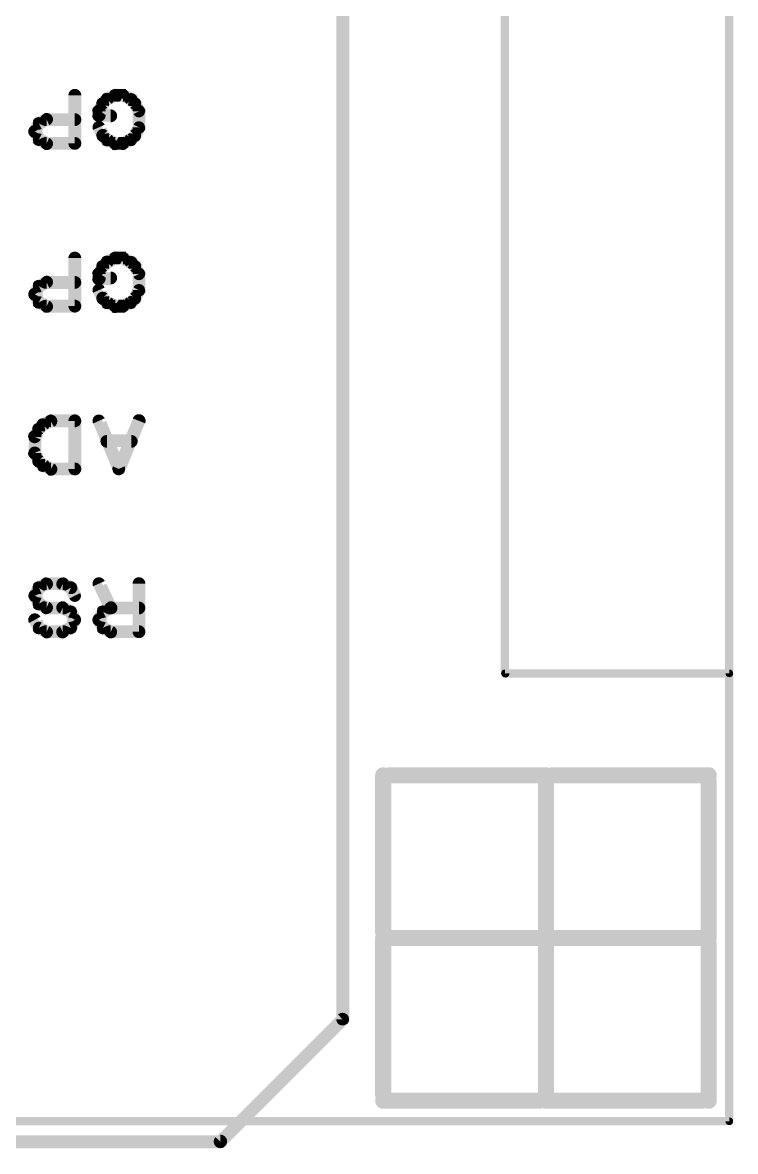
# Model space of a CAD drawing. Extents: x -1.7 to 62.6, y -2.2 to 33.2.
# Drawn here: x 51.52 to 62.64, y -2.06 to 15.56 of the extents above; entities that cross this region are included whole.
import ezdxf

# ---------------------------------------------------------------- set-up
doc = ezdxf.new("R2010")
doc.units = 0
doc.layers.add('_BOARD', color=254, linetype='CONTINUOUS')
doc.layers.add('TOP_SILK', color=1, linetype='CONTINUOUS')

msp = doc.modelspace()

# ---------------------------------------------------------------- linework, layer by layer
at = {"layer": '_BOARD', "color": 3}
msp.add_lwpolyline([(-1.59, -1.59, 0.13, 0.13, 0), (62.55, -1.59, 0, 0, 0), (62.55, -1.59, 0.06, 0.06, 0), (62.55, -1.62, 0.06, 0.06, 1), (62.55, -1.56, 0, 0, 0), (62.52, -1.59, 0.06, 0.06, 1), (62.58, -1.59, 0, 0, 0), (62.55, -1.59, 0, 0, 0), (62.55, -1.59, 0.13, 0.13, 0), (62.55, 32.07, 0, 0, 0), (62.55, 32.07, 0.06, 0.06, 0), (62.58, 32.07, 0.06, 0.06, 1), (62.52, 32.07, 0, 0, 0), (62.55, 32.04, 0.06, 0.06, 1), (62.55, 32.1, 0, 0, 0), (62.55, 32.07, 0, 0, 0), (62.55, 32.07, 0.13, 0.13, 0), (-1.59, 32.07, 0.13, 0.13, 0)], format="xyseb", dxfattribs=at)
at = {"layer": 'TOP_SILK', "color": 2}
for points in [[(56.52, 26.04, 0.2, 0.2, 0), (56.52, 0, 0, 0, 0), (56.52, 0, 0.1, 0.1, 0), (56.47, 0, 0.1, 0.1, 1), (56.56, 0, 0, 0, 0), (56.48, 0.04, 0.1, 0.1, -1), (56.55, -0.04, 0, 0, 0), (56.52, 0, 0, 0, 0), (56.52, 0, 0.2, 0.2, 0), (54.61, -1.91, 0, 0, 0), (54.61, -1.91, 0.1, 0.1, 0), (54.65, -1.94, 0.1, 0.1, -1), (54.57, -1.87, 0, 0, 0), (54.61, -1.85, 0.1, 0.1, -1), (54.61, -1.96, 0, 0, 0), (54.61, -1.91, 0, 0, 0), (54.61, -1.91, 0.2, 0.2, 0), (31.75, -1.91, 0, 0, 0)], [(59.05, 25.08, 0.13, 0.13, 0), (59.05, 5.4, 0.13, 0.13, 0), (59.05, 5.4, 0, 0, 0), (59.05, 5.4, 0.06, 0.06, 0), (59.02, 5.4, 0.06, 0.06, 1), (59.09, 5.4, 0, 0, 0), (59.05, 5.43, 0.06, 0.06, 1), (59.05, 5.37, 0, 0, 0), (59.05, 5.4, 0, 0, 0), (59.05, 5.4, 0.13, 0.13, 0), (62.55, 5.4, 0, 0, 0), (62.55, 5.4, 0.06, 0.06, 0), (62.55, 5.37, 0.06, 0.06, 1), (62.55, 5.43, 0, 0, 0), (62.52, 5.4, 0.06, 0.06, 1), (62.58, 5.4, 0, 0, 0), (62.55, 5.4, 0, 0, 0), (62.55, 5.4, 0.13, 0.13, 0), (62.55, 25.08, 0, 0, 0)], [(52.39, 14.42, 0.1, 0.1, 1), (52.29, 14.42, 0, 0, 0), (52.34, 14.42, 0, 0, 0), (52.34, 14.42, 0.2, 0.2, 0), (52.34, 13.67, 0.2, 0.2, 0), (52.34, 13.67, 0, 0, 0), (52.34, 13.67, 0.1, 0.1, 0), (52.29, 13.67, 0.1, 0.1, 1), (52.39, 13.67, 0, 0, 0)], [(52.74, 14.33, 0.1, 0.1, 1), (52.81, 14.26, 0, 0, 0), (52.78, 14.29, 0, 0, 0), (52.78, 14.29, 0.2, 0.2, 0), (52.84, 14.36, 0.2, 0.2, 0), (52.84, 14.36, 0, 0, 0), (52.84, 14.36, 0.1, 0.1, 0), (52.88, 14.32, 0.1, 0.1, 1), (52.8, 14.39, 0, 0, 0)], [(52.82, 14.4, 0.1, 0.1, 1), (52.86, 14.31, 0, 0, 0), (52.84, 14.36, 0, 0, 0), (52.84, 14.36, 0.2, 0.2, 0), (52.97, 14.42, 0.2, 0.2, 0), (52.97, 14.42, 0, 0, 0), (52.97, 14.42, 0.1, 0.1, 0), (52.99, 14.37, 0.1, 0.1, 1), (52.94, 14.46, 0, 0, 0)], [(52.97, 14.47, 0.1, 0.1, 1), (52.97, 14.37, 0, 0, 0), (52.97, 14.42, 0, 0, 0), (52.97, 14.42, 0.2, 0.2, 0), (53.09, 14.42, 0.2, 0.2, 0), (53.09, 14.42, 0, 0, 0), (53.09, 14.42, 0.1, 0.1, 0), (53.09, 14.37, 0.1, 0.1, 1), (53.09, 14.47, 0, 0, 0)], [(53.11, 14.46, 0.1, 0.1, 1), (53.07, 14.37, 0, 0, 0), (53.09, 14.42, 0, 0, 0), (53.09, 14.42, 0.2, 0.2, 0), (53.22, 14.36, 0.2, 0.2, 0), (53.22, 14.36, 0, 0, 0), (53.22, 14.36, 0.1, 0.1, 0), (53.19, 14.31, 0.1, 0.1, 1), (53.24, 14.4, 0, 0, 0)], [(53.25, 14.39, 0.1, 0.1, 1), (53.18, 14.32, 0, 0, 0), (53.22, 14.36, 0, 0, 0), (53.22, 14.36, 0.2, 0.2, 0), (53.28, 14.29, 0.2, 0.2, 0), (53.28, 14.29, 0, 0, 0), (53.28, 14.29, 0.1, 0.1, 0), (53.24, 14.26, 0.1, 0.1, 1), (53.31, 14.33, 0, 0, 0)], [(52.66, 14.11, 0.1, 0.1, 1), (52.77, 14.11, 0, 0, 0), (52.72, 14.11, 0, 0, 0), (52.72, 14.11, 0.2, 0.2, 0), (52.72, 14.17, 0.2, 0.2, 0), (52.72, 14.17, 0, 0, 0), (52.72, 14.17, 0.1, 0.1, 0), (52.77, 14.17, 0.1, 0.1, 1), (52.66, 14.17, 0, 0, 0)], [(52.67, 14.19, 0.1, 0.1, 1), (52.76, 14.15, 0, 0, 0), (52.72, 14.17, 0, 0, 0), (52.72, 14.17, 0.2, 0.2, 0), (52.78, 14.29, 0.2, 0.2, 0), (52.78, 14.29, 0, 0, 0), (52.78, 14.29, 0.1, 0.1, 0), (52.82, 14.27, 0.1, 0.1, 1), (52.73, 14.31, 0, 0, 0)], [(53.32, 14.31, 0.1, 0.1, 1), (53.23, 14.27, 0, 0, 0), (53.28, 14.29, 0, 0, 0), (53.28, 14.29, 0.2, 0.2, 0), (53.34, 14.17, 0.2, 0.2, 0), (53.34, 14.17, 0, 0, 0), (53.34, 14.17, 0.1, 0.1, 0), (53.3, 14.15, 0.1, 0.1, 1), (53.38, 14.19, 0, 0, 0)], [(53.39, 14.17, 0.1, 0.1, 1), (53.29, 14.17, 0, 0, 0), (53.34, 14.17, 0, 0, 0), (53.34, 14.17, 0.2, 0.2, 0), (53.34, 13.92, 0.2, 0.2, 0), (53.34, 13.92, 0, 0, 0), (53.34, 13.92, 0.1, 0.1, 0), (53.29, 13.92, 0.1, 0.1, 1), (53.39, 13.92, 0, 0, 0)], [(51.67, 13.88, 0.1, 0.1, 1), (51.76, 13.83, 0, 0, 0), (51.72, 13.86, 0, 0, 0), (51.72, 13.86, 0.2, 0.2, 0), (51.78, 13.98, 0.2, 0.2, 0), (51.78, 13.98, 0, 0, 0), (51.78, 13.98, 0.1, 0.1, 0), (51.82, 13.96, 0.1, 0.1, 1), (51.73, 14, 0, 0, 0)], [(51.76, 14.02, 0.1, 0.1, 1), (51.8, 13.94, 0, 0, 0), (51.78, 13.98, 0, 0, 0), (51.78, 13.98, 0.2, 0.2, 0), (51.9, 14.04, 0.2, 0.2, 0), (51.9, 14.04, 0, 0, 0), (51.9, 14.04, 0.1, 0.1, 0), (51.92, 14, 0.1, 0.1, 1), (51.88, 14.09, 0, 0, 0)], [(51.9, 14.09, 0.1, 0.1, 1), (51.9, 13.99, 0, 0, 0), (51.9, 14.04, 0, 0, 0), (51.9, 14.04, 0.2, 0.2, 0), (52.34, 14.04, 0.2, 0.2, 0), (52.34, 14.04, 0, 0, 0), (52.34, 14.04, 0.1, 0.1, 0), (52.34, 13.99, 0.1, 0.1, 1), (52.34, 14.09, 0, 0, 0)], [(52.9, 14.05, 0.1, 0.1, 1), (52.9, 14.15, 0, 0, 0), (52.9, 14.11, 0, 0, 0), (52.9, 14.11, 0.2, 0.2, 0), (52.72, 14.11, 0.2, 0.2, 0), (52.72, 14.11, 0, 0, 0), (52.72, 14.11, 0.1, 0.1, 0), (52.72, 14.15, 0.1, 0.1, 1), (52.72, 14.05, 0, 0, 0)], [(51.73, 13.71, 0.1, 0.1, 1), (51.82, 13.75, 0, 0, 0), (51.78, 13.73, 0, 0, 0), (51.78, 13.73, 0.2, 0.2, 0), (51.72, 13.86, 0.2, 0.2, 0), (51.72, 13.86, 0, 0, 0), (51.72, 13.86, 0.1, 0.1, 0), (51.76, 13.88, 0.1, 0.1, 1), (51.67, 13.83, 0, 0, 0)], [(52.73, 13.77, 0.1, 0.1, 1), (52.82, 13.81, 0, 0, 0), (52.78, 13.79, 0, 0, 0), (52.78, 13.79, 0.2, 0.2, 0), (52.72, 13.92, 0.2, 0.2, 0), (52.72, 13.92, 0, 0, 0), (52.72, 13.92, 0.1, 0.1, 0), (52.76, 13.94, 0.1, 0.1, 1), (52.67, 13.9, 0, 0, 0)], [(52.8, 13.69, 0.1, 0.1, 1), (52.88, 13.77, 0, 0, 0), (52.84, 13.73, 0, 0, 0), (52.84, 13.73, 0.2, 0.2, 0), (52.78, 13.79, 0.2, 0.2, 0), (52.78, 13.79, 0, 0, 0), (52.78, 13.79, 0.1, 0.1, 0), (52.81, 13.83, 0.1, 0.1, 1), (52.74, 13.76, 0, 0, 0)], [(53.31, 13.76, 0.1, 0.1, 1), (53.24, 13.83, 0, 0, 0), (53.28, 13.79, 0, 0, 0), (53.28, 13.79, 0.2, 0.2, 0), (53.22, 13.73, 0.2, 0.2, 0), (53.22, 13.73, 0, 0, 0), (53.22, 13.73, 0.1, 0.1, 0), (53.18, 13.77, 0.1, 0.1, 1), (53.25, 13.69, 0, 0, 0)], [(53.38, 13.9, 0.1, 0.1, 1), (53.3, 13.94, 0, 0, 0), (53.34, 13.92, 0, 0, 0), (53.34, 13.92, 0.2, 0.2, 0), (53.28, 13.79, 0.2, 0.2, 0), (53.28, 13.79, 0, 0, 0), (53.28, 13.79, 0.1, 0.1, 0), (53.23, 13.81, 0.1, 0.1, 1), (53.32, 13.77, 0, 0, 0)], [(51.88, 13.62, 0.1, 0.1, 1), (51.92, 13.71, 0, 0, 0), (51.9, 13.67, 0, 0, 0), (51.9, 13.67, 0.2, 0.2, 0), (51.78, 13.73, 0.2, 0.2, 0), (51.78, 13.73, 0, 0, 0), (51.78, 13.73, 0.1, 0.1, 0), (51.8, 13.77, 0.1, 0.1, 1), (51.76, 13.69, 0, 0, 0)], [(52.34, 13.62, 0.1, 0.1, 1), (52.34, 13.72, 0, 0, 0), (52.34, 13.67, 0, 0, 0), (52.34, 13.67, 0.2, 0.2, 0), (51.9, 13.67, 0.2, 0.2, 0), (51.9, 13.67, 0, 0, 0), (51.9, 13.67, 0.1, 0.1, 0), (51.9, 13.72, 0.1, 0.1, 1), (51.9, 13.62, 0, 0, 0)], [(52.94, 13.62, 0.1, 0.1, 1), (52.99, 13.71, 0, 0, 0), (52.97, 13.67, 0, 0, 0), (52.97, 13.67, 0.2, 0.2, 0), (52.84, 13.73, 0.2, 0.2, 0), (52.84, 13.73, 0, 0, 0), (52.84, 13.73, 0.1, 0.1, 0), (52.86, 13.77, 0.1, 0.1, 1), (52.82, 13.69, 0, 0, 0)], [(53.09, 13.62, 0.1, 0.1, 1), (53.09, 13.72, 0, 0, 0), (53.09, 13.67, 0, 0, 0), (53.09, 13.67, 0.2, 0.2, 0), (52.97, 13.67, 0.2, 0.2, 0), (52.97, 13.67, 0, 0, 0), (52.97, 13.67, 0.1, 0.1, 0), (52.97, 13.72, 0.1, 0.1, 1), (52.97, 13.62, 0, 0, 0)], [(53.24, 13.69, 0.1, 0.1, 1), (53.19, 13.77, 0, 0, 0), (53.22, 13.73, 0, 0, 0), (53.22, 13.73, 0.2, 0.2, 0), (53.09, 13.67, 0.2, 0.2, 0), (53.09, 13.67, 0, 0, 0), (53.09, 13.67, 0.1, 0.1, 0), (53.07, 13.71, 0.1, 0.1, 1), (53.11, 13.62, 0, 0, 0)], [(52.39, 11.88, 0.1, 0.1, 1), (52.29, 11.88, 0, 0, 0), (52.34, 11.88, 0, 0, 0), (52.34, 11.88, 0.2, 0.2, 0), (52.34, 11.13, 0.2, 0.2, 0), (52.34, 11.13, 0, 0, 0), (52.34, 11.13, 0.1, 0.1, 0), (52.29, 11.13, 0.1, 0.1, 1), (52.39, 11.13, 0, 0, 0)], [(52.82, 11.86, 0.1, 0.1, 1), (52.86, 11.77, 0, 0, 0), (52.84, 11.81, 0, 0, 0), (52.84, 11.81, 0.2, 0.2, 0), (52.97, 11.88, 0.2, 0.2, 0), (52.97, 11.88, 0, 0, 0), (52.97, 11.88, 0.1, 0.1, 0), (52.99, 11.83, 0.1, 0.1, 1), (52.94, 11.92, 0, 0, 0)], [(52.97, 11.93, 0.1, 0.1, 1), (52.97, 11.83, 0, 0, 0), (52.97, 11.88, 0, 0, 0), (52.97, 11.88, 0.2, 0.2, 0), (53.09, 11.88, 0.2, 0.2, 0), (53.09, 11.88, 0, 0, 0), (53.09, 11.88, 0.1, 0.1, 0), (53.09, 11.83, 0.1, 0.1, 1), (53.09, 11.93, 0, 0, 0)], [(53.11, 11.92, 0.1, 0.1, 1), (53.07, 11.83, 0, 0, 0), (53.09, 11.88, 0, 0, 0), (53.09, 11.88, 0.2, 0.2, 0), (53.22, 11.81, 0.2, 0.2, 0), (53.22, 11.81, 0, 0, 0), (53.22, 11.81, 0.1, 0.1, 0), (53.19, 11.77, 0.1, 0.1, 1), (53.24, 11.86, 0, 0, 0)], [(52.67, 11.65, 0.1, 0.1, 1), (52.76, 11.61, 0, 0, 0), (52.72, 11.63, 0, 0, 0), (52.72, 11.63, 0.2, 0.2, 0), (52.78, 11.75, 0.2, 0.2, 0), (52.78, 11.75, 0, 0, 0), (52.78, 11.75, 0.1, 0.1, 0), (52.82, 11.73, 0.1, 0.1, 1), (52.73, 11.77, 0, 0, 0)], [(52.74, 11.79, 0.1, 0.1, 1), (52.81, 11.72, 0, 0, 0), (52.78, 11.75, 0, 0, 0), (52.78, 11.75, 0.2, 0.2, 0), (52.84, 11.81, 0.2, 0.2, 0), (52.84, 11.81, 0, 0, 0), (52.84, 11.81, 0.1, 0.1, 0), (52.88, 11.78, 0.1, 0.1, 1), (52.8, 11.85, 0, 0, 0)], [(53.25, 11.85, 0.1, 0.1, 1), (53.18, 11.78, 0, 0, 0), (53.22, 11.81, 0, 0, 0), (53.22, 11.81, 0.2, 0.2, 0), (53.28, 11.75, 0.2, 0.2, 0), (53.28, 11.75, 0, 0, 0), (53.28, 11.75, 0.1, 0.1, 0), (53.24, 11.72, 0.1, 0.1, 1), (53.31, 11.79, 0, 0, 0)], [(53.32, 11.77, 0.1, 0.1, 1), (53.23, 11.73, 0, 0, 0), (53.28, 11.75, 0, 0, 0), (53.28, 11.75, 0.2, 0.2, 0), (53.34, 11.63, 0.2, 0.2, 0), (53.34, 11.63, 0, 0, 0), (53.34, 11.63, 0.1, 0.1, 0), (53.3, 11.61, 0.1, 0.1, 1), (53.38, 11.65, 0, 0, 0)], [(51.76, 11.48, 0.1, 0.1, 1), (51.8, 11.4, 0, 0, 0), (51.78, 11.44, 0, 0, 0), (51.78, 11.44, 0.2, 0.2, 0), (51.9, 11.5, 0.2, 0.2, 0), (51.9, 11.5, 0, 0, 0), (51.9, 11.5, 0.1, 0.1, 0), (51.92, 11.46, 0.1, 0.1, 1), (51.88, 11.55, 0, 0, 0)], [(51.9, 11.55, 0.1, 0.1, 1), (51.9, 11.45, 0, 0, 0), (51.9, 11.5, 0, 0, 0), (51.9, 11.5, 0.2, 0.2, 0), (52.34, 11.5, 0.2, 0.2, 0), (52.34, 11.5, 0, 0, 0), (52.34, 11.5, 0.1, 0.1, 0), (52.34, 11.45, 0.1, 0.1, 1), (52.34, 11.55, 0, 0, 0)], [(52.66, 11.56, 0.1, 0.1, 1), (52.77, 11.56, 0, 0, 0), (52.72, 11.56, 0, 0, 0), (52.72, 11.56, 0.2, 0.2, 0), (52.72, 11.63, 0.2, 0.2, 0), (52.72, 11.63, 0, 0, 0), (52.72, 11.63, 0.1, 0.1, 0), (52.77, 11.63, 0.1, 0.1, 1), (52.66, 11.63, 0, 0, 0)], [(52.9, 11.52, 0.1, 0.1, 1), (52.9, 11.62, 0, 0, 0), (52.9, 11.56, 0, 0, 0), (52.9, 11.56, 0.2, 0.2, 0), (52.72, 11.56, 0.2, 0.2, 0), (52.72, 11.56, 0, 0, 0), (52.72, 11.56, 0.1, 0.1, 0), (52.72, 11.62, 0.1, 0.1, 1), (52.72, 11.52, 0, 0, 0)], [(53.39, 11.63, 0.1, 0.1, 1), (53.29, 11.63, 0, 0, 0), (53.34, 11.63, 0, 0, 0), (53.34, 11.63, 0.2, 0.2, 0), (53.34, 11.38, 0.2, 0.2, 0), (53.34, 11.38, 0, 0, 0), (53.34, 11.38, 0.1, 0.1, 0), (53.29, 11.38, 0.1, 0.1, 1), (53.39, 11.38, 0, 0, 0)], [(51.67, 11.34, 0.1, 0.1, 1), (51.76, 11.29, 0, 0, 0), (51.72, 11.31, 0, 0, 0), (51.72, 11.31, 0.2, 0.2, 0), (51.78, 11.44, 0.2, 0.2, 0), (51.78, 11.44, 0, 0, 0), (51.78, 11.44, 0.1, 0.1, 0), (51.82, 11.42, 0.1, 0.1, 1), (51.73, 11.46, 0, 0, 0)], [(51.73, 11.17, 0.1, 0.1, 1), (51.82, 11.21, 0, 0, 0), (51.78, 11.19, 0, 0, 0), (51.78, 11.19, 0.2, 0.2, 0), (51.72, 11.31, 0.2, 0.2, 0), (51.72, 11.31, 0, 0, 0), (51.72, 11.31, 0.1, 0.1, 0), (51.76, 11.34, 0.1, 0.1, 1), (51.67, 11.29, 0, 0, 0)], [(52.73, 11.23, 0.1, 0.1, 1), (52.82, 11.27, 0, 0, 0), (52.78, 11.25, 0, 0, 0), (52.78, 11.25, 0.2, 0.2, 0), (52.72, 11.38, 0.2, 0.2, 0), (52.72, 11.38, 0, 0, 0), (52.72, 11.38, 0.1, 0.1, 0), (52.76, 11.4, 0.1, 0.1, 1), (52.67, 11.36, 0, 0, 0)], [(53.38, 11.36, 0.1, 0.1, 1), (53.3, 11.4, 0, 0, 0), (53.34, 11.38, 0, 0, 0), (53.34, 11.38, 0.2, 0.2, 0), (53.28, 11.25, 0.2, 0.2, 0), (53.28, 11.25, 0, 0, 0), (53.28, 11.25, 0.1, 0.1, 0), (53.23, 11.27, 0.1, 0.1, 1), (53.32, 11.23, 0, 0, 0)], [(51.88, 11.08, 0.1, 0.1, 1), (51.92, 11.17, 0, 0, 0), (51.9, 11.13, 0, 0, 0), (51.9, 11.13, 0.2, 0.2, 0), (51.78, 11.19, 0.2, 0.2, 0), (51.78, 11.19, 0, 0, 0), (51.78, 11.19, 0.1, 0.1, 0), (51.8, 11.23, 0.1, 0.1, 1), (51.76, 11.15, 0, 0, 0)], [(52.34, 11.08, 0.1, 0.1, 1), (52.34, 11.18, 0, 0, 0), (52.34, 11.13, 0, 0, 0), (52.34, 11.13, 0.2, 0.2, 0), (51.9, 11.13, 0.2, 0.2, 0), (51.9, 11.13, 0, 0, 0), (51.9, 11.13, 0.1, 0.1, 0), (51.9, 11.18, 0.1, 0.1, 1), (51.9, 11.08, 0, 0, 0)], [(52.8, 11.15, 0.1, 0.1, 1), (52.88, 11.23, 0, 0, 0), (52.84, 11.19, 0, 0, 0), (52.84, 11.19, 0.2, 0.2, 0), (52.78, 11.25, 0.2, 0.2, 0), (52.78, 11.25, 0, 0, 0), (52.78, 11.25, 0.1, 0.1, 0), (52.81, 11.29, 0.1, 0.1, 1), (52.74, 11.22, 0, 0, 0)], [(52.94, 11.08, 0.1, 0.1, 1), (52.99, 11.17, 0, 0, 0), (52.97, 11.13, 0, 0, 0), (52.97, 11.13, 0.2, 0.2, 0), (52.84, 11.19, 0.2, 0.2, 0), (52.84, 11.19, 0, 0, 0), (52.84, 11.19, 0.1, 0.1, 0), (52.86, 11.23, 0.1, 0.1, 1), (52.82, 11.15, 0, 0, 0)], [(53.09, 11.08, 0.1, 0.1, 1), (53.09, 11.18, 0, 0, 0), (53.09, 11.13, 0, 0, 0), (53.09, 11.13, 0.2, 0.2, 0), (52.97, 11.13, 0.2, 0.2, 0), (52.97, 11.13, 0, 0, 0), (52.97, 11.13, 0.1, 0.1, 0), (52.97, 11.18, 0.1, 0.1, 1), (52.97, 11.08, 0, 0, 0)], [(53.24, 11.15, 0.1, 0.1, 1), (53.19, 11.23, 0, 0, 0), (53.22, 11.19, 0, 0, 0), (53.22, 11.19, 0.2, 0.2, 0), (53.09, 11.13, 0.2, 0.2, 0), (53.09, 11.13, 0, 0, 0), (53.09, 11.13, 0.1, 0.1, 0), (53.07, 11.17, 0.1, 0.1, 1), (53.11, 11.08, 0, 0, 0)], [(53.31, 11.22, 0.1, 0.1, 1), (53.24, 11.29, 0, 0, 0), (53.28, 11.25, 0, 0, 0), (53.28, 11.25, 0.2, 0.2, 0), (53.22, 11.19, 0.2, 0.2, 0), (53.22, 11.19, 0, 0, 0), (53.22, 11.19, 0.1, 0.1, 0), (53.18, 11.23, 0.1, 0.1, 1), (53.25, 11.15, 0, 0, 0)], [(51.67, 9.11, 0.1, 0.1, 1), (51.76, 9.07, 0, 0, 0), (51.72, 9.09, 0, 0, 0), (51.72, 9.09, 0.2, 0.2, 0), (51.78, 9.21, 0.2, 0.2, 0), (51.78, 9.21, 0, 0, 0), (51.78, 9.21, 0.1, 0.1, 0), (51.82, 9.19, 0.1, 0.1, 1), (51.73, 9.23, 0, 0, 0)], [(51.74, 9.25, 0.1, 0.1, 1), (51.81, 9.18, 0, 0, 0), (51.78, 9.21, 0, 0, 0), (51.78, 9.21, 0.2, 0.2, 0), (51.84, 9.28, 0.2, 0.2, 0), (51.84, 9.28, 0, 0, 0), (51.84, 9.28, 0.1, 0.1, 0), (51.88, 9.24, 0.1, 0.1, 1), (51.8, 9.31, 0, 0, 0)], [(51.82, 9.32, 0.1, 0.1, 1), (51.86, 9.23, 0, 0, 0), (51.84, 9.28, 0, 0, 0), (51.84, 9.28, 0.2, 0.2, 0), (51.97, 9.34, 0.2, 0.2, 0), (51.97, 9.34, 0, 0, 0), (51.97, 9.34, 0.1, 0.1, 0), (51.99, 9.29, 0.1, 0.1, 1), (51.94, 9.38, 0, 0, 0)], [(51.97, 9.39, 0.1, 0.1, 1), (51.97, 9.29, 0, 0, 0), (51.97, 9.34, 0, 0, 0), (51.97, 9.34, 0.2, 0.2, 0), (52.34, 9.34, 0.2, 0.2, 0), (52.34, 9.34, 0, 0, 0), (52.34, 9.34, 0.1, 0.1, 0), (52.34, 9.29, 0.1, 0.1, 1), (52.34, 9.39, 0, 0, 0)], [(52.39, 9.34, 0.1, 0.1, 1), (52.29, 9.34, 0, 0, 0), (52.34, 9.34, 0, 0, 0), (52.34, 9.34, 0.2, 0.2, 0), (52.34, 8.59, 0.2, 0.2, 0), (52.34, 8.59, 0, 0, 0), (52.34, 8.59, 0.1, 0.1, 0), (52.29, 8.59, 0.1, 0.1, 1), (52.39, 8.59, 0, 0, 0)], [(52.98, 8.57, 0.1, 0.1, 1), (53.07, 8.61, 0, 0, 0), (53.03, 8.59, 0, 0, 0), (53.03, 8.59, 0.2, 0.2, 0), (52.72, 9.34, 0.2, 0.2, 0), (52.72, 9.34, 0, 0, 0), (52.72, 9.34, 0.1, 0.1, 0), (52.76, 9.36, 0.1, 0.1, 1), (52.67, 9.32, 0, 0, 0)], [(53.39, 9.32, 0.1, 0.1, 1), (53.29, 9.36, 0, 0, 0), (53.34, 9.34, 0, 0, 0), (53.34, 9.34, 0.2, 0.2, 0), (53.03, 8.59, 0.2, 0.2, 0), (53.03, 8.59, 0, 0, 0), (53.03, 8.59, 0.1, 0.1, 0), (52.98, 8.61, 0.1, 0.1, 1), (53.07, 8.57, 0, 0, 0)], [(51.66, 8.84, 0.1, 0.1, 1), (51.77, 8.84, 0, 0, 0), (51.72, 8.84, 0, 0, 0), (51.72, 8.84, 0.2, 0.2, 0), (51.72, 9.09, 0.2, 0.2, 0), (51.72, 9.09, 0, 0, 0), (51.72, 9.09, 0.1, 0.1, 0), (51.77, 9.09, 0.1, 0.1, 1), (51.66, 9.09, 0, 0, 0)], [(53.22, 8.97, 0.1, 0.1, 1), (53.22, 9.07, 0, 0, 0), (53.22, 9.03, 0, 0, 0), (53.22, 9.03, 0.2, 0.2, 0), (52.84, 9.03, 0.2, 0.2, 0), (52.84, 9.03, 0, 0, 0), (52.84, 9.03, 0.1, 0.1, 0), (52.84, 9.07, 0.1, 0.1, 1), (52.84, 8.97, 0, 0, 0)], [(51.73, 8.69, 0.1, 0.1, 1), (51.82, 8.73, 0, 0, 0), (51.78, 8.71, 0, 0, 0), (51.78, 8.71, 0.2, 0.2, 0), (51.72, 8.84, 0.2, 0.2, 0), (51.72, 8.84, 0, 0, 0), (51.72, 8.84, 0.1, 0.1, 0), (51.76, 8.86, 0.1, 0.1, 1), (51.67, 8.82, 0, 0, 0)], [(51.8, 8.61, 0.1, 0.1, 1), (51.88, 8.69, 0, 0, 0), (51.84, 8.65, 0, 0, 0), (51.84, 8.65, 0.2, 0.2, 0), (51.78, 8.71, 0.2, 0.2, 0), (51.78, 8.71, 0, 0, 0), (51.78, 8.71, 0.1, 0.1, 0), (51.81, 8.75, 0.1, 0.1, 1), (51.74, 8.68, 0, 0, 0)], [(51.94, 8.54, 0.1, 0.1, 1), (51.99, 8.63, 0, 0, 0), (51.97, 8.59, 0, 0, 0), (51.97, 8.59, 0.2, 0.2, 0), (51.84, 8.65, 0.2, 0.2, 0), (51.84, 8.65, 0, 0, 0), (51.84, 8.65, 0.1, 0.1, 0), (51.86, 8.69, 0.1, 0.1, 1), (51.82, 8.61, 0, 0, 0)], [(52.34, 8.54, 0.1, 0.1, 1), (52.34, 8.64, 0, 0, 0), (52.34, 8.59, 0, 0, 0), (52.34, 8.59, 0.2, 0.2, 0), (51.97, 8.59, 0.2, 0.2, 0), (51.97, 8.59, 0, 0, 0), (51.97, 8.59, 0.1, 0.1, 0), (51.97, 8.64, 0.1, 0.1, 1), (51.97, 8.54, 0, 0, 0)], [(51.82, 6.71, 0.1, 0.1, 1), (51.73, 6.76, 0, 0, 0), (51.78, 6.74, 0, 0, 0), (51.78, 6.74, 0.2, 0.2, 0), (51.72, 6.61, 0.2, 0.2, 0), (51.72, 6.61, 0, 0, 0), (51.72, 6.61, 0.1, 0.1, 0), (51.67, 6.63, 0.1, 0.1, 1), (51.76, 6.59, 0, 0, 0)], [(51.92, 6.75, 0.1, 0.1, 1), (51.88, 6.84, 0, 0, 0), (51.9, 6.8, 0, 0, 0), (51.9, 6.8, 0.2, 0.2, 0), (51.78, 6.74, 0.2, 0.2, 0), (51.78, 6.74, 0, 0, 0), (51.78, 6.74, 0.1, 0.1, 0), (51.76, 6.78, 0.1, 0.1, 1), (51.8, 6.69, 0, 0, 0)], [(52.15, 6.75, 0.1, 0.1, 1), (52.15, 6.85, 0, 0, 0), (52.15, 6.8, 0, 0, 0), (52.15, 6.8, 0.2, 0.2, 0), (51.9, 6.8, 0.2, 0.2, 0), (51.9, 6.8, 0, 0, 0), (51.9, 6.8, 0.1, 0.1, 0), (51.9, 6.85, 0.1, 0.1, 1), (51.9, 6.75, 0, 0, 0)], [(52.26, 6.69, 0.1, 0.1, 1), (52.3, 6.78, 0, 0, 0), (52.28, 6.74, 0, 0, 0), (52.28, 6.74, 0.2, 0.2, 0), (52.15, 6.8, 0.2, 0.2, 0), (52.15, 6.8, 0, 0, 0), (52.15, 6.8, 0.1, 0.1, 0), (52.17, 6.84, 0.1, 0.1, 1), (52.13, 6.75, 0, 0, 0)], [(52.3, 6.59, 0.1, 0.1, 1), (52.38, 6.63, 0, 0, 0), (52.34, 6.61, 0, 0, 0), (52.34, 6.61, 0.2, 0.2, 0), (52.28, 6.74, 0.2, 0.2, 0), (52.28, 6.74, 0, 0, 0), (52.28, 6.74, 0.1, 0.1, 0), (52.32, 6.76, 0.1, 0.1, 1), (52.23, 6.71, 0, 0, 0)], [(52.86, 6.4, 0.1, 0.1, 1), (52.95, 6.44, 0, 0, 0), (52.9, 6.42, 0, 0, 0), (52.9, 6.42, 0.2, 0.2, 0), (52.72, 6.8, 0.2, 0.2, 0), (52.72, 6.8, 0, 0, 0), (52.72, 6.8, 0.1, 0.1, 0), (52.76, 6.82, 0.1, 0.1, 1), (52.67, 6.78, 0, 0, 0)], [(53.39, 6.8, 0.1, 0.1, 1), (53.29, 6.8, 0, 0, 0), (53.34, 6.8, 0, 0, 0), (53.34, 6.8, 0.2, 0.2, 0), (53.34, 6.05, 0.2, 0.2, 0), (53.34, 6.05, 0, 0, 0), (53.34, 6.05, 0.1, 0.1, 0), (53.29, 6.05, 0.1, 0.1, 1), (53.39, 6.05, 0, 0, 0)], [(51.76, 6.63, 0.1, 0.1, 1), (51.67, 6.59, 0, 0, 0), (51.72, 6.61, 0, 0, 0), (51.72, 6.61, 0.2, 0.2, 0), (51.78, 6.49, 0.2, 0.2, 0), (51.78, 6.49, 0, 0, 0), (51.78, 6.49, 0.1, 0.1, 0), (51.73, 6.46, 0.1, 0.1, 1), (51.82, 6.51, 0, 0, 0)], [(51.8, 6.53, 0.1, 0.1, 1), (51.76, 6.44, 0, 0, 0), (51.78, 6.49, 0, 0, 0), (51.78, 6.49, 0.2, 0.2, 0), (51.9, 6.42, 0.2, 0.2, 0), (51.9, 6.42, 0, 0, 0), (51.9, 6.42, 0.1, 0.1, 0), (51.88, 6.38, 0.1, 0.1, 1), (51.92, 6.47, 0, 0, 0)], [(51.9, 6.47, 0.1, 0.1, 1), (51.9, 6.37, 0, 0, 0), (51.9, 6.42, 0, 0, 0), (51.9, 6.42, 0.2, 0.2, 0), (52.15, 6.42, 0.2, 0.2, 0), (52.15, 6.42, 0, 0, 0), (52.15, 6.42, 0.1, 0.1, 0), (52.15, 6.37, 0.1, 0.1, 1), (52.15, 6.47, 0, 0, 0)], [(52.17, 6.47, 0.1, 0.1, 1), (52.13, 6.38, 0, 0, 0), (52.15, 6.42, 0, 0, 0), (52.15, 6.42, 0.2, 0.2, 0), (52.28, 6.36, 0.2, 0.2, 0), (52.28, 6.36, 0, 0, 0), (52.28, 6.36, 0.1, 0.1, 0), (52.26, 6.32, 0.1, 0.1, 1), (52.3, 6.4, 0, 0, 0)], [(52.76, 6.4, 0.1, 0.1, 1), (52.8, 6.32, 0, 0, 0), (52.78, 6.36, 0, 0, 0), (52.78, 6.36, 0.2, 0.2, 0), (52.9, 6.42, 0.2, 0.2, 0), (52.9, 6.42, 0, 0, 0), (52.9, 6.42, 0.1, 0.1, 0), (52.92, 6.38, 0.1, 0.1, 1), (52.88, 6.47, 0, 0, 0)], [(52.9, 6.47, 0.1, 0.1, 1), (52.9, 6.37, 0, 0, 0), (52.9, 6.42, 0, 0, 0), (52.9, 6.42, 0.2, 0.2, 0), (53.34, 6.42, 0.2, 0.2, 0), (53.34, 6.42, 0, 0, 0), (53.34, 6.42, 0.1, 0.1, 0), (53.34, 6.37, 0.1, 0.1, 1), (53.34, 6.47, 0, 0, 0)], [(51.73, 6.09, 0.1, 0.1, 1), (51.82, 6.13, 0, 0, 0), (51.78, 6.11, 0, 0, 0), (51.78, 6.11, 0.2, 0.2, 0), (51.72, 6.24, 0.2, 0.2, 0), (51.72, 6.24, 0, 0, 0), (51.72, 6.24, 0.1, 0.1, 0), (51.76, 6.26, 0.1, 0.1, 1), (51.67, 6.21, 0, 0, 0)], [(52.32, 6.38, 0.1, 0.1, 1), (52.23, 6.34, 0, 0, 0), (52.28, 6.36, 0, 0, 0), (52.28, 6.36, 0.2, 0.2, 0), (52.34, 6.24, 0.2, 0.2, 0), (52.34, 6.24, 0, 0, 0), (52.34, 6.24, 0.1, 0.1, 0), (52.3, 6.21, 0.1, 0.1, 1), (52.38, 6.26, 0, 0, 0)], [(52.38, 6.21, 0.1, 0.1, 1), (52.3, 6.26, 0, 0, 0), (52.34, 6.24, 0, 0, 0), (52.34, 6.24, 0.2, 0.2, 0), (52.28, 6.11, 0.2, 0.2, 0), (52.28, 6.11, 0, 0, 0), (52.28, 6.11, 0.1, 0.1, 0), (52.23, 6.13, 0.1, 0.1, 1), (52.32, 6.09, 0, 0, 0)], [(52.67, 6.26, 0.1, 0.1, 1), (52.76, 6.21, 0, 0, 0), (52.72, 6.24, 0, 0, 0), (52.72, 6.24, 0.2, 0.2, 0), (52.78, 6.36, 0.2, 0.2, 0), (52.78, 6.36, 0, 0, 0), (52.78, 6.36, 0.1, 0.1, 0), (52.82, 6.34, 0.1, 0.1, 1), (52.73, 6.38, 0, 0, 0)], [(52.73, 6.09, 0.1, 0.1, 1), (52.82, 6.13, 0, 0, 0), (52.78, 6.11, 0, 0, 0), (52.78, 6.11, 0.2, 0.2, 0), (52.72, 6.24, 0.2, 0.2, 0), (52.72, 6.24, 0, 0, 0), (52.72, 6.24, 0.1, 0.1, 0), (52.76, 6.26, 0.1, 0.1, 1), (52.67, 6.21, 0, 0, 0)], [(51.88, 6, 0.1, 0.1, 1), (51.92, 6.09, 0, 0, 0), (51.9, 6.05, 0, 0, 0), (51.9, 6.05, 0.2, 0.2, 0), (51.78, 6.11, 0.2, 0.2, 0), (51.78, 6.11, 0, 0, 0), (51.78, 6.11, 0.1, 0.1, 0), (51.8, 6.15, 0.1, 0.1, 1), (51.76, 6.07, 0, 0, 0)], [(52.15, 6, 0.1, 0.1, 1), (52.15, 6.1, 0, 0, 0), (52.15, 6.05, 0, 0, 0), (52.15, 6.05, 0.2, 0.2, 0), (51.9, 6.05, 0.2, 0.2, 0), (51.9, 6.05, 0, 0, 0), (51.9, 6.05, 0.1, 0.1, 0), (51.9, 6.1, 0.1, 0.1, 1), (51.9, 6, 0, 0, 0)], [(52.3, 6.07, 0.1, 0.1, 1), (52.26, 6.15, 0, 0, 0), (52.28, 6.11, 0, 0, 0), (52.28, 6.11, 0.2, 0.2, 0), (52.15, 6.05, 0.2, 0.2, 0), (52.15, 6.05, 0, 0, 0), (52.15, 6.05, 0.1, 0.1, 0), (52.13, 6.09, 0.1, 0.1, 1), (52.17, 6, 0, 0, 0)], [(52.88, 6, 0.1, 0.1, 1), (52.92, 6.09, 0, 0, 0), (52.9, 6.05, 0, 0, 0), (52.9, 6.05, 0.2, 0.2, 0), (52.78, 6.11, 0.2, 0.2, 0), (52.78, 6.11, 0, 0, 0), (52.78, 6.11, 0.1, 0.1, 0), (52.8, 6.15, 0.1, 0.1, 1), (52.76, 6.07, 0, 0, 0)], [(53.34, 6, 0.1, 0.1, 1), (53.34, 6.1, 0, 0, 0), (53.34, 6.05, 0, 0, 0), (53.34, 6.05, 0.2, 0.2, 0), (52.9, 6.05, 0.2, 0.2, 0), (52.9, 6.05, 0, 0, 0), (52.9, 6.05, 0.1, 0.1, 0), (52.9, 6.1, 0.1, 0.1, 1), (52.9, 6, 0, 0, 0)]]:
    msp.add_lwpolyline(points, format="xyseb", dxfattribs=at)
for points in [[(57.15, 1.33, 0.13, 0.13, 1), (57.15, 1.21, 0, 0, 0), (57.15, 1.27, 0, 0, 0), (57.15, 1.27, 0.25, 0.25, 0), (59.69, 1.27, 0, 0, 0), (59.69, 1.27, 0.13, 0.13, 0), (59.69, 1.21, 0.13, 0.13, 1), (59.69, 1.33, 0, 0, 0), (59.63, 1.27, 0.13, 0.13, 1), (59.75, 1.27, 0, 0, 0), (59.69, 1.27, 0, 0, 0), (59.69, 1.27, 0.25, 0.25, 0), (59.69, 3.81, 0, 0, 0), (59.69, 3.81, 0.13, 0.13, 0), (59.75, 3.81, 0.13, 0.13, 1), (59.63, 3.81, 0, 0, 0), (59.69, 3.75, 0.13, 0.13, 1), (59.69, 3.87, 0, 0, 0), (59.69, 3.81, 0, 0, 0), (59.69, 3.81, 0.25, 0.25, 0), (57.15, 3.81, 0, 0, 0), (57.15, 3.81, 0.13, 0.13, 0), (57.15, 3.87, 0.13, 0.13, 1), (57.15, 3.75, 0, 0, 0), (57.21, 3.81, 0.13, 0.13, 1), (57.09, 3.81, 0, 0, 0), (57.15, 3.81, 0, 0, 0), (57.15, 3.81, 0.25, 0.25, 0), (57.15, 1.27, 0.25, 0.25, 0), (57.15, 1.27, 0, 0, 0), (57.15, 1.27, 0.13, 0.13, 0), (57.09, 1.27, 0.13, 0.13, 1), (57.21, 1.27, 0, 0, 0)], [(59.69, 1.33, 0.13, 0.13, 1), (59.69, 1.21, 0, 0, 0), (59.69, 1.27, 0, 0, 0), (59.69, 1.27, 0.25, 0.25, 0), (62.23, 1.27, 0, 0, 0), (62.23, 1.27, 0.13, 0.13, 0), (62.23, 1.21, 0.13, 0.13, 1), (62.23, 1.33, 0, 0, 0), (62.17, 1.27, 0.13, 0.13, 1), (62.29, 1.27, 0, 0, 0), (62.23, 1.27, 0, 0, 0), (62.23, 1.27, 0.25, 0.25, 0), (62.23, 3.81, 0, 0, 0), (62.23, 3.81, 0.13, 0.13, 0), (62.29, 3.81, 0.13, 0.13, 1), (62.17, 3.81, 0, 0, 0), (62.23, 3.75, 0.13, 0.13, 1), (62.23, 3.87, 0, 0, 0), (62.23, 3.81, 0, 0, 0), (62.23, 3.81, 0.25, 0.25, 0), (59.69, 3.81, 0, 0, 0), (59.69, 3.81, 0.13, 0.13, 0), (59.69, 3.87, 0.13, 0.13, 1), (59.69, 3.75, 0, 0, 0), (59.75, 3.81, 0.13, 0.13, 1), (59.63, 3.81, 0, 0, 0), (59.69, 3.81, 0, 0, 0), (59.69, 3.81, 0.25, 0.25, 0), (59.69, 1.27, 0.25, 0.25, 0), (59.69, 1.27, 0, 0, 0), (59.69, 1.27, 0.13, 0.13, 0), (59.63, 1.27, 0.13, 0.13, 1), (59.75, 1.27, 0, 0, 0)], [(57.15, -1.21, 0.13, 0.13, 1), (57.15, -1.33, 0, 0, 0), (57.15, -1.27, 0, 0, 0), (57.15, -1.27, 0.25, 0.25, 0), (59.69, -1.27, 0, 0, 0), (59.69, -1.27, 0.13, 0.13, 0), (59.69, -1.33, 0.13, 0.13, 1), (59.69, -1.21, 0, 0, 0), (59.63, -1.27, 0.13, 0.13, 1), (59.75, -1.27, 0, 0, 0), (59.69, -1.27, 0, 0, 0), (59.69, -1.27, 0.25, 0.25, 0), (59.69, 1.27, 0, 0, 0), (59.69, 1.27, 0.13, 0.13, 0), (59.75, 1.27, 0.13, 0.13, 1), (59.63, 1.27, 0, 0, 0), (59.69, 1.21, 0.13, 0.13, 1), (59.69, 1.33, 0, 0, 0), (59.69, 1.27, 0, 0, 0), (59.69, 1.27, 0.25, 0.25, 0), (57.15, 1.27, 0, 0, 0), (57.15, 1.27, 0.13, 0.13, 0), (57.15, 1.33, 0.13, 0.13, 1), (57.15, 1.21, 0, 0, 0), (57.21, 1.27, 0.13, 0.13, 1), (57.09, 1.27, 0, 0, 0), (57.15, 1.27, 0, 0, 0), (57.15, 1.27, 0.25, 0.25, 0), (57.15, -1.27, 0.25, 0.25, 0), (57.15, -1.27, 0, 0, 0), (57.15, -1.27, 0.13, 0.13, 0), (57.09, -1.27, 0.13, 0.13, 1), (57.21, -1.27, 0, 0, 0)], [(59.69, -1.21, 0.13, 0.13, 1), (59.69, -1.33, 0, 0, 0), (59.69, -1.27, 0, 0, 0), (59.69, -1.27, 0.25, 0.25, 0), (62.23, -1.27, 0, 0, 0), (62.23, -1.27, 0.13, 0.13, 0), (62.23, -1.33, 0.13, 0.13, 1), (62.23, -1.21, 0, 0, 0), (62.17, -1.27, 0.13, 0.13, 1), (62.29, -1.27, 0, 0, 0), (62.23, -1.27, 0, 0, 0), (62.23, -1.27, 0.25, 0.25, 0), (62.23, 1.27, 0, 0, 0), (62.23, 1.27, 0.13, 0.13, 0), (62.29, 1.27, 0.13, 0.13, 1), (62.17, 1.27, 0, 0, 0), (62.23, 1.21, 0.13, 0.13, 1), (62.23, 1.33, 0, 0, 0), (62.23, 1.27, 0, 0, 0), (62.23, 1.27, 0.25, 0.25, 0), (59.69, 1.27, 0, 0, 0), (59.69, 1.27, 0.13, 0.13, 0), (59.69, 1.33, 0.13, 0.13, 1), (59.69, 1.21, 0, 0, 0), (59.75, 1.27, 0.13, 0.13, 1), (59.63, 1.27, 0, 0, 0), (59.69, 1.27, 0, 0, 0), (59.69, 1.27, 0.25, 0.25, 0), (59.69, -1.27, 0.25, 0.25, 0), (59.69, -1.27, 0, 0, 0), (59.69, -1.27, 0.13, 0.13, 0), (59.63, -1.27, 0.13, 0.13, 1), (59.75, -1.27, 0, 0, 0)]]:
    msp.add_lwpolyline(points, format="xyseb", close=True, dxfattribs=at)

doc.saveas('drawing.dxf')
